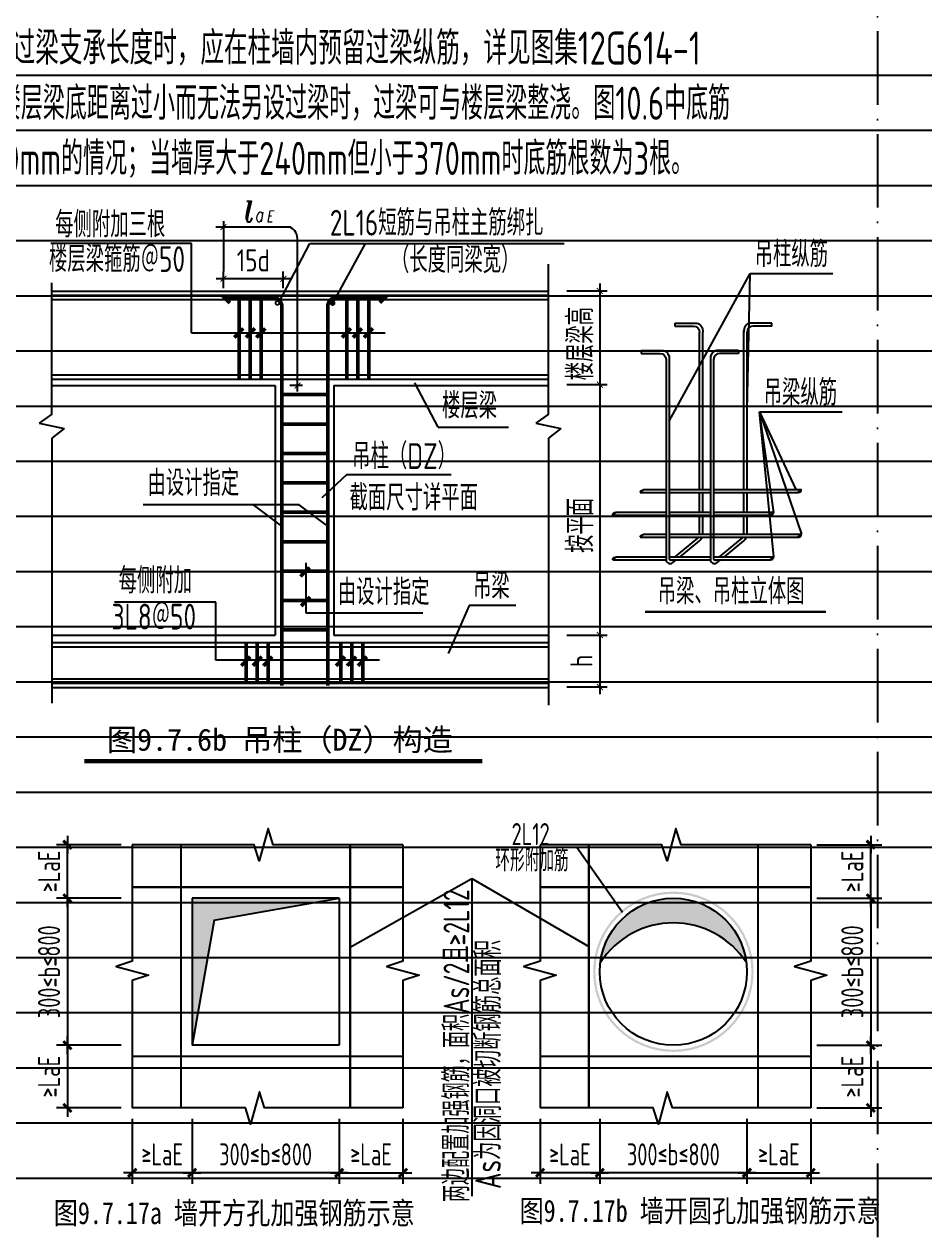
# Model space of a CAD drawing. Extents: x -668857 to 143095, y -247466 to 228182.
# Drawn here: x -525200 to -512972, y 176078 to 192476 of the extents above; entities that cross this region are included whole.
import ezdxf
from ezdxf.enums import TextEntityAlignment as Align

# ---------------------------------------------------------------- set-up
doc = ezdxf.new("R2010")
doc.units = 0
doc.header["$LTSCALE"] = 1000
doc.linetypes.add('D1', pattern=[14, 10, -2, 0, -2])
doc.layers.get('0').update_dxf_attribs({"linetype": 'CONTINUOUS'})
doc.layers.get('DEFPOINTS').update_dxf_attribs({"linetype": 'CONTINUOUS'})
doc.layers.add('S-1-TEXT', color=7, linetype='CONTINUOUS', lineweight=18)
for name, color, linetype in [('S-DETL-DIM', 151, 'CONTINUOUS'), ('S-DETL-HATCH', 253, 'CONTINUOUS'), ('S-DETL-LINE1', 2, 'CONTINUOUS'), ('S-DETL-RBAR', 1, 'CONTINUOUS'), ('S-DETL-TEXT', 7, 'CONTINUOUS')]:
    doc.layers.add(name, color=color, linetype=linetype)
doc.styles.add('-仿宋_GB2312', font='tssdeng2.shx', dxfattribs={"width": 0.8, "height": 300, "bigfont": '@extfont2.shx'})
doc.styles.add('TS', font='tssdeng.shx', dxfattribs={"width": 0.7, "bigfont": 'tssdchn.shx'})
doc.styles.add('TSSD_DIMENSION', font='Tssdeng.shx', dxfattribs={"width": 0.7, "bigfont": 'tssdchn.shx'})
doc.styles.add('TSSD_REIN', font='tssdeng.shx', dxfattribs={"width": 0.7, "height": 300, "bigfont": 'tssdchn.shx'})
doc.styles.add('zhh1', font='italict.shx', dxfattribs={"bigfont": 'hztxt.shx'})
doc.styles.add('黑体', font='simhei.ttf')
doc.dimstyles.new('DIM25', dxfattribs={"dimtxt": 300, "dimasz": 0.8, "dimexe": 150, "dimexo": 150, "dimgap": 100, "dimtad": 1, "dimdec": 0, "dimlfac": 0.25, "dimrnd": 1, "dimzin": 0, "dimdsep": 46, "dimtxsty": 'TS', "dimblk": '_DIMX', "dimcen": 0, "dimclrd": 256, "dimclre": 256, "dimclrt": 43, "dimadec": 1, "dimazin": 0, "dimtfac": 1, "dimtdec": 0, "dimtix": 1, "dimtmove": 2, "dimatfit": 3, "dimldrblk": 'ARCHTICK', "dimfxl": 0, "dimtolj": 1, "dimtzin": 1, "dimarcsym": 0})
doc.dimstyles.new('TSSD_100_100$0', dxfattribs={"dimtxt": 300, "dimasz": 80, "dimexe": 100, "dimexo": 250, "dimgap": 100, "dimtad": 1, "dimdec": 0, "dimzin": 0, "dimdsep": 46, "dimtxsty": 'TSSD_DIMENSION', "dimblk": 'ARCHTICK', "dimcen": 0, "dimdle": 100, "dimclrd": 3, "dimclre": 3, "dimclrt": 7, "dimadec": 0, "dimazin": 0, "dimtfac": 1, "dimtdec": 0, "dimtix": 1, "dimtmove": 2, "dimatfit": 3, "dimldrblk": 'ARCHTICK', "dimfxl": 0, "dimtolj": 1, "dimtzin": 0, "dimarcsym": 0})

# ---------------------------------------------------------------- blocks, each defined once
blk = doc.blocks.new('_DIMX')
blk.add_line((-150, 0), (150, 0))
at = {"const_width": 50}
blk.add_lwpolyline([(-70, -70), (70, 70)], dxfattribs=at)
blk = doc.blocks.new('*D1115')
at = {"layer": 'DEFPOINTS', "color": 0}
for p in [(-517376.1854941298, 177736.2096653692), (-515376.1854941298, 177736.2096653697), (-517376.1854941298, 176854.6187868929)]:
    blk.add_point(p, dxfattribs=at)
at = {"layer": 'S-DETL-DIM', "lineweight": -2}
for p, q in [((-517376.1854941298, 177586.2096653692), (-517376.1854941298, 176704.6187868929)), ((-515376.1854941298, 177586.2096653697), (-515376.1854941298, 176704.6187868929)), ((-515376.9854941298, 176854.6187868929), (-517375.3854941298, 176854.6187868929))]:
    blk.add_line(p, q, dxfattribs=at)
at = {"layer": 'S-DETL-DIM', "lineweight": -2, "xscale": 0.8, "yscale": 0.8, "zscale": 0.8, "rotation": 180}
blk.add_blockref('_DIMX', (-517376.1854941298, 176854.6187868929), dxfattribs=at)
at = {"layer": 'S-DETL-DIM', "lineweight": -2, "xscale": 0.8, "yscale": 0.8, "zscale": 0.8}
blk.add_blockref('_DIMX', (-515376.1854941298, 176854.6187868929), dxfattribs=at)
at = {"layer": 'S-DETL-DIM', "color": 43, "insert": (-516376.1854941298, 177104.6187868929), "char_height": 300, "attachment_point": 5, "style": 'TS'}
blk.add_mtext('\\A1;300≤b≤800', dxfattribs=at)
blk = doc.blocks.new('_ArchTick')
at = {"color": 0, "linetype": 'ByBlock', "const_width": 0.15}
blk.add_lwpolyline([(-0.5, -0.5), (0.5, 0.5)], dxfattribs=at)
blk = doc.blocks.new('*D1116')
at = {"layer": 'DEFPOINTS', "color": 0}
for p in [(-518187.9747975839, 177736.2096653683), (-517376.1854941298, 177736.2096653692), (-518187.9747975839, 176854.6187868929)]:
    blk.add_point(p, dxfattribs=at)
at = {"layer": 'S-DETL-DIM', "lineweight": -2}
for p, q in [((-518187.9747975839, 177586.2096653683), (-518187.9747975839, 176704.6187868929)), ((-517376.1854941298, 177586.2096653692), (-517376.1854941298, 176704.6187868929)), ((-517376.9854941298, 176854.6187868929), (-518187.1747975839, 176854.6187868929))]:
    blk.add_line(p, q, dxfattribs=at)
at = {"layer": 'S-DETL-DIM', "lineweight": -2, "xscale": 0.8, "yscale": 0.8, "zscale": 0.8, "rotation": 180}
blk.add_blockref('_DIMX', (-518187.9747975839, 176854.6187868929), dxfattribs=at)
at = {"layer": 'S-DETL-DIM', "lineweight": -2, "xscale": 0.8, "yscale": 0.8, "zscale": 0.8}
blk.add_blockref('_DIMX', (-517376.1854941298, 176854.6187868929), dxfattribs=at)
at = {"layer": 'S-DETL-DIM', "color": 43, "insert": (-517782.0801458568, 177104.6187868929), "char_height": 300, "attachment_point": 5, "style": 'TS'}
blk.add_mtext('\\A1;≥LaE', dxfattribs=at)
blk = doc.blocks.new('*D1117')
at = {"layer": 'DEFPOINTS', "color": 0}
for p in [(-515376.1854941298, 177736.2096653692), (-514509.1398542502, 177736.2096653674), (-514509.1398542502, 176854.6187868929)]:
    blk.add_point(p, dxfattribs=at)
at = {"layer": 'S-DETL-DIM', "lineweight": -2}
for p, q in [((-515376.1854941298, 177586.2096653692), (-515376.1854941298, 176704.6187868929)), ((-514509.1398542502, 177586.2096653674), (-514509.1398542502, 176704.6187868929)), ((-515375.3854941298, 176854.6187868929), (-514509.9398542502, 176854.6187868929))]:
    blk.add_line(p, q, dxfattribs=at)
at = {"layer": 'S-DETL-DIM', "lineweight": -2, "xscale": 0.8, "yscale": 0.8, "zscale": 0.8, "rotation": 180}
blk.add_blockref('_DIMX', (-515376.1854941298, 176854.6187868929), dxfattribs=at)
at = {"layer": 'S-DETL-DIM', "lineweight": -2, "xscale": 0.8, "yscale": 0.8, "zscale": 0.8}
blk.add_blockref('_DIMX', (-514509.1398542502, 176854.6187868929), dxfattribs=at)
at = {"layer": 'S-DETL-DIM', "color": 43, "insert": (-514942.66267419, 177104.6187868929), "char_height": 300, "attachment_point": 5, "style": 'TS'}
blk.add_mtext('\\A1;≥LaE', dxfattribs=at)
blk = doc.blocks.new('*D1118')
at = {"layer": 'DEFPOINTS', "color": 0}
for p in [(-514575.7870905304, 178588.5091526844), (-514575.7870905318, 177736.2096653683), (-513694.1962120549, 177736.2096653683)]:
    blk.add_point(p, dxfattribs=at)
at = {"layer": 'S-DETL-DIM', "lineweight": -2}
for p, q in [((-514425.7870905304, 178588.5091526844), (-513544.1962120549, 178588.5091526844)), ((-513694.1962120549, 178587.7091526844), (-513694.1962120549, 177737.0096653683)), ((-514425.7870905318, 177736.2096653683), (-513544.1962120549, 177736.2096653683))]:
    blk.add_line(p, q, dxfattribs=at)
at = {"layer": 'S-DETL-DIM', "lineweight": -2, "xscale": 0.8, "yscale": 0.8, "zscale": 0.8}
for p, rotation in [((-513694.1962120549, 178588.5091526844), 90), ((-513694.1962120549, 177736.2096653683), 270)]:
    blk.add_blockref('_DIMX', p, dxfattribs=dict(at, rotation=rotation))
at = {"layer": 'S-DETL-DIM', "color": 43, "insert": (-513944.196212055, 178162.3594090262), "char_height": 300, "attachment_point": 5, "rotation": 90, "style": 'TS'}
blk.add_mtext('\\A1;≥LaE', dxfattribs=at)
blk = doc.blocks.new('*D1119')
at = {"layer": 'DEFPOINTS', "color": 0}
for p in [(-514575.7870905295, 181316.0677555627), (-513694.1962120549, 181316.0677555627), (-514575.7870905304, 180588.5091526844)]:
    blk.add_point(p, dxfattribs=at)
at = {"layer": 'S-DETL-DIM', "lineweight": -2}
for p, q in [((-514425.7870905295, 181316.0677555627), (-513544.1962120549, 181316.0677555627)), ((-513694.1962120549, 181316.8677555627), (-513694.1962120549, 181317.6677555627)), ((-513694.1962120549, 180588.5091526844), (-513694.1962120549, 181316.0677555627)), ((-514425.7870905304, 180588.5091526844), (-513544.1962120549, 180588.5091526844)), ((-513694.1962120549, 180587.7091526844), (-513694.1962120549, 180586.9091526844))]:
    blk.add_line(p, q, dxfattribs=at)
at = {"layer": 'S-DETL-DIM', "lineweight": -2, "xscale": 0.8, "yscale": 0.8, "zscale": 0.8}
for p, rotation in [((-513694.1962120549, 181316.0677555627), 270), ((-513694.1962120549, 180588.5091526844), 90)]:
    blk.add_blockref('_DIMX', p, dxfattribs=dict(at, rotation=rotation))
at = {"layer": 'S-DETL-DIM', "color": 43, "insert": (-513944.196212055, 180952.2884541235), "char_height": 300, "attachment_point": 5, "rotation": 90, "style": 'TS'}
blk.add_mtext('\\A1;≥LaE', dxfattribs=at)
blk = doc.blocks.new('*D1120')
at = {"layer": 'DEFPOINTS', "color": 0}
for p in [(-514575.7870905304, 180588.5091526844), (-514575.7870905304, 178588.5091526844), (-513694.1962120549, 178588.5091526844)]:
    blk.add_point(p, dxfattribs=at)
at = {"layer": 'S-DETL-DIM', "lineweight": -2}
for p, q in [((-514425.7870905304, 180588.5091526844), (-513544.1962120549, 180588.5091526844)), ((-513694.1962120549, 180587.7091526844), (-513694.1962120549, 178589.3091526843)), ((-514425.7870905304, 178588.5091526844), (-513544.1962120549, 178588.5091526844))]:
    blk.add_line(p, q, dxfattribs=at)
at = {"layer": 'S-DETL-DIM', "lineweight": -2, "xscale": 0.8, "yscale": 0.8, "zscale": 0.8}
for p, rotation in [((-513694.1962120549, 180588.5091526844), 90), ((-513694.1962120549, 178588.5091526844), 270)]:
    blk.add_blockref('_DIMX', p, dxfattribs=dict(at, rotation=rotation))
at = {"layer": 'S-DETL-DIM', "color": 43, "insert": (-513944.196212055, 179588.5091526843), "char_height": 300, "attachment_point": 5, "rotation": 90, "style": 'TS'}
blk.add_mtext('\\A1;300≤b≤800', dxfattribs=at)
blk = doc.blocks.new('*D1121')
at = {"layer": 'DEFPOINTS', "color": 0}
for p in [(-522917.8325323418, 177736.2096653683), (-520917.8325323418, 177736.2096653688), (-522917.8325323418, 176854.6187868924)]:
    blk.add_point(p, dxfattribs=at)
at = {"layer": 'S-DETL-DIM', "lineweight": -2}
for p, q in [((-522917.8325323418, 177586.2096653683), (-522917.8325323418, 176704.6187868924)), ((-520917.8325323418, 177586.2096653688), (-520917.8325323418, 176704.6187868924)), ((-520918.6325323418, 176854.6187868924), (-522917.0325323418, 176854.6187868924))]:
    blk.add_line(p, q, dxfattribs=at)
at = {"layer": 'S-DETL-DIM', "lineweight": -2, "xscale": 0.8, "yscale": 0.8, "zscale": 0.8, "rotation": 180}
blk.add_blockref('_DIMX', (-522917.8325323418, 176854.6187868924), dxfattribs=at)
at = {"layer": 'S-DETL-DIM', "lineweight": -2, "xscale": 0.8, "yscale": 0.8, "zscale": 0.8}
blk.add_blockref('_DIMX', (-520917.8325323418, 176854.6187868924), dxfattribs=at)
at = {"layer": 'S-DETL-DIM', "color": 43, "insert": (-521917.8325323418, 177104.6187868924), "char_height": 300, "attachment_point": 5, "style": 'TS'}
blk.add_mtext('\\A1;300≤b≤800', dxfattribs=at)
blk = doc.blocks.new('*D1122')
at = {"layer": 'DEFPOINTS', "color": 0}
for p in [(-523729.6218357955, 177736.2096653674), (-522917.8325323418, 177736.2096653683), (-523729.6218357955, 176854.6187868919)]:
    blk.add_point(p, dxfattribs=at)
at = {"layer": 'S-DETL-DIM', "lineweight": -2}
for p, q in [((-523729.6218357955, 177586.2096653674), (-523729.6218357955, 176704.6187868919)), ((-522917.8325323418, 177586.2096653683), (-522917.8325323418, 176704.6187868919)), ((-522918.6325323418, 176854.6187868919), (-523728.8218357955, 176854.6187868919))]:
    blk.add_line(p, q, dxfattribs=at)
at = {"layer": 'S-DETL-DIM', "lineweight": -2, "xscale": 0.8, "yscale": 0.8, "zscale": 0.8, "rotation": 180}
blk.add_blockref('_DIMX', (-523729.6218357955, 176854.6187868919), dxfattribs=at)
at = {"layer": 'S-DETL-DIM', "lineweight": -2, "xscale": 0.8, "yscale": 0.8, "zscale": 0.8}
blk.add_blockref('_DIMX', (-522917.8325323418, 176854.6187868919), dxfattribs=at)
at = {"layer": 'S-DETL-DIM', "color": 43, "insert": (-523323.7271840686, 177104.6187868919), "char_height": 300, "attachment_point": 5, "style": 'TS'}
blk.add_mtext('\\A1;≥LaE', dxfattribs=at)
blk = doc.blocks.new('*D1123')
at = {"layer": 'DEFPOINTS', "color": 0}
for p in [(-520917.8325323418, 177736.2096653683), (-520050.7868924623, 177736.2096653674), (-520050.7868924623, 176854.6187868919)]:
    blk.add_point(p, dxfattribs=at)
at = {"layer": 'S-DETL-DIM', "lineweight": -2}
for p, q in [((-520917.8325323418, 177586.2096653683), (-520917.8325323418, 176704.6187868919)), ((-520050.7868924623, 177586.2096653674), (-520050.7868924623, 176704.6187868919)), ((-520917.0325323418, 176854.6187868919), (-520051.5868924623, 176854.6187868919))]:
    blk.add_line(p, q, dxfattribs=at)
at = {"layer": 'S-DETL-DIM', "lineweight": -2, "xscale": 0.8, "yscale": 0.8, "zscale": 0.8, "rotation": 180}
blk.add_blockref('_DIMX', (-520917.8325323418, 176854.6187868919), dxfattribs=at)
at = {"layer": 'S-DETL-DIM', "lineweight": -2, "xscale": 0.8, "yscale": 0.8, "zscale": 0.8}
blk.add_blockref('_DIMX', (-520050.7868924623, 176854.6187868919), dxfattribs=at)
at = {"layer": 'S-DETL-DIM', "color": 43, "insert": (-520484.3097124021, 177104.6187868919), "char_height": 300, "attachment_point": 5, "style": 'TS'}
blk.add_mtext('\\A1;≥LaE', dxfattribs=at)
blk = doc.blocks.new('*D1124')
at = {"layer": 'DEFPOINTS', "color": 0}
for p in [(-523729.6218357955, 178588.5091526844), (-524611.2127142709, 177736.2096653697), (-523729.6218357955, 177736.2096653697)]:
    blk.add_point(p, dxfattribs=at)
at = {"layer": 'S-DETL-DIM', "lineweight": -2}
for p, q in [((-523879.6218357955, 178588.5091526844), (-524761.2127142709, 178588.5091526844)), ((-524611.2127142709, 178587.7091526844), (-524611.2127142709, 177737.0096653697)), ((-523879.6218357955, 177736.2096653697), (-524761.2127142709, 177736.2096653697))]:
    blk.add_line(p, q, dxfattribs=at)
at = {"layer": 'S-DETL-DIM', "lineweight": -2, "xscale": 0.8, "yscale": 0.8, "zscale": 0.8}
for p, rotation in [((-524611.2127142709, 178588.5091526844), 90), ((-524611.2127142709, 177736.2096653697), 270)]:
    blk.add_blockref('_DIMX', p, dxfattribs=dict(at, rotation=rotation))
at = {"layer": 'S-DETL-DIM', "color": 43, "insert": (-524861.2127142709, 178162.3594090269), "char_height": 300, "attachment_point": 5, "rotation": 90, "style": 'TS'}
blk.add_mtext('\\A1;≥LaE', dxfattribs=at)
blk = doc.blocks.new('*D1125')
at = {"layer": 'DEFPOINTS', "color": 0}
for p in [(-524611.2127142709, 181316.0677555623), (-523729.6218357955, 181316.0677555623), (-523729.6218357955, 180588.5091526844)]:
    blk.add_point(p, dxfattribs=at)
at = {"layer": 'S-DETL-DIM', "lineweight": -2}
for p, q in [((-523879.6218357955, 181316.0677555623), (-524761.2127142709, 181316.0677555623)), ((-524611.2127142709, 181316.8677555622), (-524611.2127142709, 181317.6677555623)), ((-524611.2127142709, 180588.5091526844), (-524611.2127142709, 181316.0677555623)), ((-523879.6218357955, 180588.5091526844), (-524761.2127142709, 180588.5091526844)), ((-524611.2127142709, 180587.7091526844), (-524611.2127142709, 180586.9091526844))]:
    blk.add_line(p, q, dxfattribs=at)
at = {"layer": 'S-DETL-DIM', "lineweight": -2, "xscale": 0.8, "yscale": 0.8, "zscale": 0.8}
for p, rotation in [((-524611.2127142709, 181316.0677555623), 270), ((-524611.2127142709, 180588.5091526844), 90)]:
    blk.add_blockref('_DIMX', p, dxfattribs=dict(at, rotation=rotation))
at = {"layer": 'S-DETL-DIM', "color": 43, "insert": (-524861.2127142709, 180952.2884541232), "char_height": 300, "attachment_point": 5, "rotation": 90, "style": 'TS'}
blk.add_mtext('\\A1;≥LaE', dxfattribs=at)
blk = doc.blocks.new('*D1126')
at = {"layer": 'DEFPOINTS', "color": 0}
for p in [(-523729.6218357955, 180588.5091526844), (-524611.2127142709, 178588.5091526844), (-523729.6218357955, 178588.5091526844)]:
    blk.add_point(p, dxfattribs=at)
at = {"layer": 'S-DETL-DIM', "lineweight": -2}
for p, q in [((-523879.6218357955, 180588.5091526844), (-524761.2127142709, 180588.5091526844)), ((-524611.2127142709, 180587.7091526844), (-524611.2127142709, 178589.3091526843)), ((-523879.6218357955, 178588.5091526844), (-524761.2127142709, 178588.5091526844))]:
    blk.add_line(p, q, dxfattribs=at)
at = {"layer": 'S-DETL-DIM', "lineweight": -2, "xscale": 0.8, "yscale": 0.8, "zscale": 0.8}
for p, rotation in [((-524611.2127142709, 180588.5091526844), 90), ((-524611.2127142709, 178588.5091526844), 270)]:
    blk.add_blockref('_DIMX', p, dxfattribs=dict(at, rotation=rotation))
at = {"layer": 'S-DETL-DIM', "color": 43, "insert": (-524861.2127142709, 179588.5091526843), "char_height": 300, "attachment_point": 5, "rotation": 90, "style": 'TS'}
blk.add_mtext('\\A1;300≤b≤800', dxfattribs=at)
blk = doc.blocks.new('*D1105')
at = {"layer": 'DEFPOINTS', "color": 0}
for p in [(-518075.4342776013, 184167.6203685077), (-518075.4342776013, 183461.5013590832), (-517375.370968132, 183461.5013590832)]:
    blk.add_point(p, dxfattribs=at)
at = {"layer": 'S-DETL-DIM', "color": 3, "lineweight": -2}
for p, q in [((-517825.4342776013, 184167.6203685077), (-517275.370968132, 184167.6203685077)), ((-517375.370968132, 184267.6203685077), (-517375.370968132, 183361.5013590832)), ((-517825.4342776013, 183461.5013590832), (-517275.370968132, 183461.5013590832))]:
    blk.add_line(p, q, dxfattribs=at)
at = {"layer": 'S-DETL-DIM', "color": 3, "lineweight": -2, "xscale": 80, "yscale": 80, "zscale": 80}
for p, rotation in [((-517375.370968132, 184167.6203685077), 90), ((-517375.370968132, 183461.5013590832), 270)]:
    blk.add_blockref('_ArchTick', p, dxfattribs=dict(at, rotation=rotation))
at = {"layer": 'S-DETL-DIM', "color": 7, "insert": (-517625.3709681321, 183814.5608637954), "char_height": 300, "attachment_point": 5, "rotation": 90, "style": '-仿宋_GB2312'}
blk.add_mtext('\\A1;h', dxfattribs=at)
blk = doc.blocks.new('*D1100')
at = {"layer": 'DEFPOINTS', "color": 0}
for p in [(-522491.8807572273, 189012.2518813917), (-522491.8807572273, 188632.5955601535), (-521677.1346540989, 188632.5955601535)]:
    blk.add_point(p, dxfattribs=at)
at = {"layer": 'S-DETL-DIM', "color": 3, "lineweight": -2}
for p, q in [((-522491.8807572273, 188882.5955601535), (-522491.8807572273, 189112.2518813917)), ((-521677.1346540989, 188882.5955601535), (-521677.1346540989, 189112.2518813917)), ((-521577.1346540989, 189012.2518813917), (-522591.8807572273, 189012.2518813917))]:
    blk.add_line(p, q, dxfattribs=at)
at = {"layer": 'S-DETL-DIM', "color": 3, "lineweight": -2, "xscale": 80, "yscale": 80, "zscale": 80, "rotation": 180}
blk.add_blockref('_ArchTick', (-522491.8807572273, 189012.2518813917), dxfattribs=at)
at = {"layer": 'S-DETL-DIM', "color": 3, "lineweight": -2, "xscale": 80, "yscale": 80, "zscale": 80}
blk.add_blockref('_ArchTick', (-521677.1346540989, 189012.2518813917), dxfattribs=at)
at = {"layer": 'S-DETL-DIM', "color": 7, "insert": (-522084.5077056631, 189262.2518813917), "char_height": 300, "attachment_point": 5, "style": '-仿宋_GB2312'}
blk.add_mtext('\\A1;15d', dxfattribs=at)

msp = doc.modelspace()

# ---------------------------------------------------------------- hatches: boundary and pattern name
at = {"layer": 'S-DETL-HATCH'}
msp.add_hatch(color=256, dxfattribs=at).paths.add_polyline_path([(-522917.8325323418, 180588.5091526844), (-522917.8325323418, 178588.5091526862), (-522617.8325323456, 180288.5091526844), (-520917.8325323418, 180588.5091526844)])
at = {"layer": 'S-DETL-HATCH', "linetype": 'ByBlock'}
msp.add_hatch(color=256, dxfattribs=at).paths.add_polyline_path([(-517368.5054565009, 179712.2067366634, -0.5455023940462849), (-515383.8655317624, 179712.2067366671, 0.8830845385063405)])
at = {"layer": 'S-DETL-RBAR'}
h = msp.add_hatch(color=256, dxfattribs=at)
h.paths.add_polyline_path([(-517466.1854941298, 179588.5091526844, 1), (-515286.1854941298, 179588.5091526844, 1)])
h.paths.add_polyline_path([(-515316.1854941298, 179588.5091526844, -1), (-517436.1854941298, 179588.5091526844, -1)], flags=16)

# ---------------------------------------------------------------- linework, layer by layer
at = {"layer": 'DEFPOINTS', "color": 252, "linetype": 'D1', "ltscale": 0.1}
msp.add_line((-513600.7140519198, 221782.2848685551), (-513600.7140519193, 167782.2848685551), dxfattribs=at)
at = {"layer": 'DEFPOINTS', "color": 252}
for p, q in [((-549944.7140519193, 191782.2848685551), (-476384.7140519195, 191782.2848685551)), ((-549944.7140519193, 191032.2848685551), (-476384.7140519195, 191032.2848685551)), ((-549944.7140519193, 190282.2848685551), (-476384.7140519195, 190282.2848685551)), ((-549944.7140519193, 189532.2848685551), (-476384.7140519196, 189532.2848685551)), ((-549944.7140519193, 188782.2848685551), (-476384.7140519196, 188782.2848685551)), ((-549944.7140519193, 188032.2848685551), (-476384.7140519196, 188032.2848685551)), ((-549944.7140519193, 187282.2848685551), (-476384.7140519196, 187282.2848685551)), ((-549944.7140519193, 186532.2848685551), (-476384.7140519196, 186532.2848685551)), ((-549944.7140519193, 185782.2848685551), (-476384.7140519196, 185782.2848685551)), ((-549944.7140519193, 185032.2848685551), (-476384.7140519196, 185032.2848685551)), ((-549944.7140519193, 184282.2848685551), (-476384.7140519196, 184282.2848685551)), ((-549944.7140519193, 183532.2848685551), (-476384.7140519196, 183532.2848685551)), ((-549944.7140519193, 182782.2848685551), (-476384.7140519196, 182782.2848685551)), ((-549944.7140519193, 182032.2848685551), (-476384.7140519196, 182032.2848685551)), ((-549944.7140519193, 181282.2848685551), (-476384.7140519196, 181282.2848685551)), ((-549944.7140519193, 180532.2848685551), (-476384.7140519196, 180532.2848685551)), ((-549944.7140519193, 179782.2848685551), (-476384.7140519196, 179782.2848685551)), ((-549944.7140519193, 179032.2848685551), (-476384.7140519196, 179032.2848685551)), ((-549944.7140519193, 178282.2848685551), (-476384.7140519197, 178282.2848685551)), ((-549944.7140519193, 177532.2848685551), (-476384.7140519197, 177532.2848685551)), ((-549944.7140519193, 176782.2848685551), (-476384.7140519197, 176782.2848685551))]:
    msp.add_line(p, q, dxfattribs=at)
at = {"layer": 'S-DETL-DIM'}
for p, q in [((-522491.8807572273, 189797.9936698624), (-522491.8807572273, 189112.2518813917)), ((-521584.3747266859, 189715.1779289567), (-522594.5912310698, 189715.1779289567)), ((-521484.3747266859, 187478.4254825776), (-521484.3747266859, 189533.2950516255)), ((-521414.6717175681, 187560.0608636388), (-521589.3306390836, 187560.0608636388))]:
    msp.add_line(p, q, dxfattribs=at)
at = {"layer": 'S-DETL-DIM', "linetype": 'ByBlock'}
for p, q in [((-518075.4342776013, 187169.152405397), (-518075.4342776013, 189209.3561014873)), ((-524823.7820001699, 187169.152405397), (-524823.7820001699, 188958.1957304594)), ((-524823.7820001699, 187169.152405397), (-524993.4647153427, 187047.7912816769)), ((-518075.4342776013, 187169.152405397), (-518245.1169927742, 187047.7912816769)), ((-524993.4647153427, 187047.7912816769), (-524654.7049337795, 186977.529479316)), ((-524654.7049337795, 186977.529479316), (-524823.7820001699, 186843.3936822503)), ((-518245.1169927742, 187047.7912816769), (-517906.3572112115, 186977.529479316)), ((-517906.3572112115, 186977.529479316), (-518075.4342776013, 186843.3936822503)), ((-524823.7820001699, 186843.3936822503), (-524823.7820001699, 183241.8794212677)), ((-518075.4342776013, 186843.3936822503), (-518075.4342776013, 183212.7411186709))]:
    msp.add_line(p, q, dxfattribs=at)
at = {"layer": 'S-DETL-DIM', "color": 3}
for p, q in [((-517375.370968132, 188947.7287834301), (-517375.370968132, 187472.7796468064)), ((-517825.4342776013, 188847.7287834301), (-517275.370968132, 188847.7287834301)), ((-517375.370968132, 187672.7796468064), (-517375.370968132, 184067.6203685077)), ((-517825.4342776013, 187572.7796468064), (-517275.370968132, 187572.7796468064)), ((-517825.4342776013, 187572.7796468064), (-517275.370968132, 187572.7796468064)), ((-517825.4342776013, 184167.6203685077), (-517275.370968132, 184167.6203685077))]:
    msp.add_line(p, q, dxfattribs=at)
at = {"layer": 'S-DETL-DIM'}
for points in [[(-520050.7868924623, 181316.0677555627), (-521813.3023560436, 181316.0677555627), (-521883.3023560436, 181536.0677555627), (-522003.3023560436, 181096.0677555627), (-522073.3023560436, 181316.0677555627), (-523729.6218357955, 181316.0677555627)], [(-514509.1398542502, 181316.0677555627), (-516271.6553178316, 181316.0677555627), (-516341.6553178316, 181536.0677555627), (-516461.6553178316, 181096.0677555627), (-516531.6553178316, 181316.0677555627), (-518187.9747975834, 181316.0677555627)], [(-523729.6218357955, 181316.0677555627), (-523729.6218357955, 179731.5280999611), (-523949.6218357955, 179661.5280999611), (-523509.6218357955, 179541.5280999611), (-523729.6218357955, 179471.5280999611), (-523729.6218357955, 177736.2096653683)], [(-520050.7868924623, 181316.0677555618), (-520050.7868924623, 179731.5280999606), (-520270.7868924623, 179661.5280999606), (-519830.7868924623, 179541.5280999606), (-520050.7868924623, 179471.5280999606), (-520050.7868924623, 177736.2096653683)], [(-518187.9747975834, 181316.0677555627), (-518187.9747975834, 179731.5280999611), (-518407.9747975834, 179661.5280999611), (-517967.9747975834, 179541.5280999611), (-518187.9747975834, 179471.5280999611), (-518187.9747975834, 177736.2096653683)], [(-514509.1398542502, 181316.0677555618), (-514509.1398542502, 179731.5280999606), (-514729.1398542502, 179661.5280999606), (-514289.1398542502, 179541.5280999606), (-514509.1398542502, 179471.5280999606), (-514509.1398542502, 177736.2096653683)], [(-520050.7868924623, 177736.2096653683), (-521931.1916261015, 177736.2096653683), (-522001.1916261015, 177956.2096653683), (-522121.1916261015, 177516.2096653683), (-522191.1916261015, 177736.2096653683), (-523729.6218357955, 177736.2096653683)], [(-514509.1398542502, 177736.2096653683), (-516389.5445878895, 177736.2096653683), (-516459.5445878895, 177956.2096653683), (-516579.5445878895, 177516.2096653683), (-516649.5445878895, 177736.2096653683), (-518187.9747975834, 177736.2096653683)]]:
    msp.add_lwpolyline(points, dxfattribs=at)
msp.add_arc((-521669.3273130145, 189550.060414542), 185.6898906523232, 354.9115697747851, 62.77428252467977, dxfattribs=at)
at = {"layer": 'S-DETL-HATCH', "linetype": 'ByBlock'}
for q in [(-520917.8325323418, 180588.5091526844), (-522917.8325323418, 178588.5091526844)]:
    msp.add_line((-522617.8325323418, 180288.5091526844), q, dxfattribs=at)
msp.add_arc((-516376.1854941298, 179073.3163497075), 1180.203302089986, 32.77485498044798, 147.225145019552, dxfattribs=at)
at = {"layer": 'S-DETL-LINE1', "linetype": 'ByBlock'}
for p, q in [((-524823.7820001699, 188845.9054448996), (-518075.4342776013, 188845.9054448996)), ((-524823.7820001699, 187560.0608636388), (-521789.7675809723, 187560.0608636388)), ((-520989.7675809723, 187560.0608636388), (-518075.4342776013, 187560.0608636388)), ((-524823.7820001699, 184167.6203685077), (-521789.7675809723, 184167.6203685077)), ((-520989.7675809723, 184167.6203685077), (-518075.4342776013, 184167.6203685077)), ((-524823.7820001699, 183456.302316654), (-518075.4342776013, 183456.302316654))]:
    msp.add_line(p, q, dxfattribs=at)
at = {"layer": 'S-DETL-LINE1'}
for p, q in [((-521789.7675809723, 187560.0608636388), (-521789.7675809723, 184167.6203685077)), ((-520989.7675809723, 187560.0608636388), (-520989.7675809723, 184167.6203685077)), ((-520917.8325323418, 180588.5091526844), (-522917.8325323418, 180588.5091526844)), ((-522917.8325323418, 180588.5091526844), (-522917.8325323418, 178588.5091526844)), ((-520917.8325323418, 180588.5091526844), (-520917.8325323418, 178588.5091526844)), ((-520917.8325323418, 178588.5091526844), (-522917.8325323418, 178588.5091526844))]:
    msp.add_line(p, q, dxfattribs=at)
msp.add_circle((-516376.1854941298, 179588.5091526844), 1000, dxfattribs=at)
at = {"layer": 'S-DETL-RBAR', "linetype": 'Continuous'}
for p, q in [((-524823.5018871303, 188789.5131929298), (-518075.4342776013, 188789.5131929298)), ((-524823.5018871303, 188731.3012642036), (-518075.4342776013, 188731.3012642036)), ((-524823.5018871303, 187706.1011151401), (-518075.4342776013, 187706.1011151401)), ((-524823.5018871303, 187647.8891864135), (-518075.4342776013, 187647.8891864135)), ((-524823.5018871303, 184065.2975127012), (-518075.4342776013, 184065.2975127012)), ((-524823.5018871303, 184007.0855839751), (-518075.4342776013, 184007.0855839751)), ((-524823.5018871303, 183572.3779995521), (-518075.4342776013, 183572.3779995521)), ((-524823.5018871303, 183514.1660708254), (-518075.4342776013, 183514.1660708254))]:
    msp.add_line(p, q, dxfattribs=at)
at = {"layer": 'S-DETL-RBAR'}
for p, q in [((-516358.009729597, 188410.6302761044), (-516358.009729597, 188368.6302761044)), ((-515035.6567941213, 188368.6302761044), (-515035.6567941213, 188410.6302761044)), ((-516813.4918512322, 188038.7458938458), (-516813.4918512322, 187996.7458938458)), ((-515491.138915757, 188038.7458938458), (-515491.138915757, 187996.7458938458)), ((-516773.6862843416, 186147.7230155705), (-516474.4918512322, 186147.7230155705)), ((-516432.4918512322, 186147.7230155705), (-515872.138915757, 186147.7230155705)), ((-515830.138915757, 186147.7230155705), (-514635.3134934765, 186147.7230155705)), ((-516825.1276731745, 186105.7230155705), (-516474.4918512322, 186105.7230155705)), ((-516432.4918512322, 186105.7230155705), (-515872.138915757, 186105.7230155705)), ((-515830.138915757, 186105.7230155705), (-514686.7548823094, 186105.7230155705)), ((-517201.1191763787, 185798.7397965551), (-516474.4918512322, 185798.7397965551)), ((-517149.6777875458, 185840.7397965551), (-516474.4918512322, 185840.7397965551)), ((-516432.4918512322, 185840.7397965551), (-515872.138915757, 185840.7397965551)), ((-516432.4918512322, 185798.7397965551), (-515872.138915757, 185798.7397965551)), ((-515830.138915757, 185840.7397965551), (-515011.3049966807, 185840.7397965551)), ((-515830.138915757, 185798.7397965551), (-515062.7463855136, 185798.7397965551)), ((-516825.1276731745, 185497.5338356406), (-516474.4700993977, 185497.5338356406)), ((-516773.6862843416, 185539.5338356406), (-516474.4918512322, 185539.5338356406)), ((-516432.4918512322, 185539.5338356406), (-514635.3134934765, 185539.5338356406)), ((-516425.5827364197, 185497.5338356406), (-514686.7548823094, 185497.5338356406)), ((-517201.1191763787, 185190.5506166252), (-516474.4700993977, 185190.5506166252)), ((-517149.6777875458, 185232.5506166252), (-516474.4918512322, 185232.5506166252)), ((-516432.4918512322, 185232.5506166252), (-515872.138915757, 185232.5506166252)), ((-516425.5827364197, 185190.5506166252), (-515872.1171639219, 185190.5506166252)), ((-515830.138915757, 185232.5506166252), (-515011.3049966807, 185232.5506166252)), ((-515823.229800944, 185190.5506166252), (-515062.7463855136, 185190.5506166252))]:
    msp.add_line(p, q, dxfattribs=at)
for points, const_width in [([(-521820.7477879969, 188759.8000582731), (-522480.7592203671, 188759.8000582731), (-522404.2178634356, 188684.3530290318)], 50), ([(-522276.145488234, 188730.437594966), (-522276.145488234, 187647.8891864135)], 50), ([(-522126.145488234, 188730.437594966), (-522126.145488234, 187647.8891864135)], 50), ([(-521976.145488234, 188730.437594966), (-521976.145488234, 187647.8891864135)], 50), ([(-520949.2604371731, 188762.3374095154), (-520289.2490048029, 188762.3374095154), (-520365.7903617343, 188686.8903802745)], 50), ([(-520814.4994801886, 188730.437594966), (-520814.4994801886, 187647.8891864135)], 50), ([(-520664.4994801886, 188730.437594966), (-520664.4994801886, 187647.8891864135)], 50), ([(-520514.4994801886, 188730.437594966), (-520514.4994801886, 187647.8891864135)], 50), ([(-521697.0930053911, 183479.0187068451), (-521697.0930053911, 188639.282844956)], 50), ([(-521072.5873032419, 183479.0187068451), (-521072.5873032419, 188639.282844956)], 50), ([(-521697.0930053911, 187436.8151733847), (-521072.5873032419, 187436.8151733847)], 50), ([(-521697.0930053911, 187036.8151733847), (-521072.5873032419, 187036.8151733847)], 50), ([(-521697.0930053911, 186636.8151733847), (-521072.5873032419, 186636.8151733847)], 50), ([(-521697.0930053911, 186236.8151733847), (-521072.5873032419, 186236.8151733847)], 50), ([(-521697.0930053911, 185836.8151733847), (-521072.5873032419, 185836.8151733847)], 50), ([(-521697.0930053911, 185436.8151733847), (-521072.5873032419, 185436.8151733847)], 50), ([(-521697.0930053911, 185036.8151733847), (-521072.5873032419, 185036.8151733847)], 50), ([(-521697.0930053911, 184636.8151733847), (-521072.5873032419, 184636.8151733847)], 50), ([(-521697.0930053911, 184236.8151733847), (-521072.5873032419, 184236.8151733847)], 50), ([(-522183.8175880152, 184076.0775590651), (-522183.8175880152, 183503.4405867602)], 50), ([(-522033.8175880152, 184076.0775590651), (-522033.8175880152, 183503.4405867602)], 50), ([(-521883.8175880152, 184076.0775590651), (-521883.8175880152, 183503.4405867602)], 50), ([(-520897.2762902409, 184076.0775590651), (-520897.2762902409, 183503.4405867602)], 50), ([(-520747.2762902409, 184076.0775590651), (-520747.2762902409, 183503.4405867602)], 50), ([(-520597.2762902409, 184076.0775590651), (-520597.2762902409, 183503.4405867602)], 50), ([(-523067.8325323418, 177736.2096653683), (-523067.8325323418, 181316.0677555627), (-523067.8325323418, 181316.0677555627)], 30), ([(-520767.8325323456, 177736.2096653683), (-520767.8325323456, 181316.0677555627), (-520767.8325323456, 181316.0677555627)], 30), ([(-517526.1854941298, 177736.2096653683), (-517526.1854941298, 181316.0677555627)], 30), ([(-515226.1854941298, 177736.2096653683), (-515226.1854941298, 181316.0677555627)], 30), ([(-520050.7868924586, 180738.5091526844), (-523729.6218357955, 180738.5091526839), (-523729.6218357955, 180738.5091526839)], 30), ([(-514509.1398542502, 180738.5091526844), (-518187.9747975834, 180738.5091526839)], 30), ([(-520050.7868924586, 178438.5091526848), (-523729.6218357955, 178438.5091526848), (-523729.6218357955, 178438.5091526848)], 30), ([(-514509.1398542502, 178438.5091526848), (-518187.9747975834, 178438.5091526848)], 30)]:
    msp.add_lwpolyline(points, dxfattribs=dict(at, const_width=const_width))
at = {"layer": 'S-DETL-RBAR', "const_width": 50}
for points in [[(-521697.2260301837, 188635.3879257375, 0.4157788823928791), (-521820.7477879969, 188759.8000582731, 0.1284142469029503)], [(-521072.7821949862, 188637.9252769798, -0.4157788823928791), (-520949.2604371731, 188762.3374095154, -0.1284142469029503)]]:
    msp.add_lwpolyline(points, format="xyb", dxfattribs=at)
for points in [[(-521745.7532205947, 188683.9229307561, 1), (-521770.7532205947, 188683.9229307561, 1)], [(-520994.4276881719, 188681.2923245556, 1), (-521019.4276881719, 188681.2923245556, 1)]]:
    msp.add_lwpolyline(points, format="xyb", close=True, dxfattribs=at)
at = {"layer": 'S-DETL-RBAR'}
for points in [[(-516358.009729597, 188410.6302761044), (-516079.009729597, 188410.6302761044, -0.414213562373095), (-515977.009729597, 188308.6302761044), (-515977.009729597, 188284.6302761044)], [(-515035.6567941213, 188410.6302761044), (-515314.6567941213, 188410.6302761044, 0.414213562373095), (-515416.6567941213, 188308.6302761044), (-515416.6567941213, 188284.6302761044)], [(-516358.009729597, 188368.6302761044), (-516103.009729597, 188368.6302761044, -0.414213562373095), (-516019.009729597, 188284.6302761044)], [(-515035.6567941213, 188368.6302761044), (-515290.6567941213, 188368.6302761044, 0.414213562373095), (-515374.6567941213, 188284.6302761044)], [(-516813.4918512322, 188038.7458938458), (-516534.4918512322, 188038.7458938458, -0.414213562373095), (-516432.4918512322, 187936.7458938458), (-516432.4918512322, 185204.7277907361, 0.6323592598018913), (-516403.1079310684, 185190.7848225548)], [(-516813.4918512322, 187996.7458938458), (-516558.4918512322, 187996.7458938458, -0.414213562373095), (-516474.4918512322, 187912.7458938458), (-516474.4918512322, 185192.0831716927, 0.6323592598018842), (-516386.3400907402, 185150.2542671496), (-516336.9853245032, 185190.5506166252)], [(-515491.138915757, 188038.7458938458), (-515770.138915757, 188038.7458938458, 0.414213562373095), (-515872.138915757, 187936.7458938458), (-515872.138915757, 187912.7458938458)], [(-515872.138915757, 187936.7458938458), (-515872.138915757, 185192.0831716927, 0.6323592598018842), (-515783.9871552645, 185150.2542671496), (-515734.6323890279, 185190.5506166252)], [(-515491.138915757, 187996.7458938458), (-515746.138915757, 187996.7458938458, 0.414213562373095), (-515830.138915757, 187912.7458938458)], [(-515830.138915757, 187912.7458938458), (-515830.138915757, 185204.7277907361, 0.6323592598018913), (-515800.7549955926, 185190.7848225548)], [(-515977.0242202447, 185539.5338356406, 0.003885213025544883), (-515977.009729597, 185541.3986534439), (-515977.009729597, 185798.7397965551)], [(-515374.671284769, 185539.5338356406, 0.003885213025544883), (-515374.6567941213, 185541.3986534439), (-515374.6567941213, 185798.7397965551)], [(-516351.9533964803, 185232.5506166252), (-516045.4740489407, 185482.779719857, 0.07010633034156921), (-516031.8358872712, 185497.5338356406, 0.07010633034156921)], [(-516285.5439356703, 185232.5506166252), (-516021.1169285032, 185448.4455322367, 0.1286742123687597), (-515985.3142607582, 185497.5338356406, 0.1286742123687597)], [(-515749.6004610045, 185232.5506166252), (-515443.1211134649, 185482.779719857, 0.07010633034156921), (-515429.4829517954, 185497.5338356406, 0.07010633034156921)], [(-515683.1910001945, 185232.5506166252), (-515418.7639930274, 185448.4455322367, 0.1286742123687597), (-515382.9613252825, 185497.5338356406, 0.1286742123687597)]]:
    msp.add_lwpolyline(points, format="xyb", dxfattribs=at)
for points in [[(-516019.009729597, 186147.7230155705), (-516019.009729597, 188284.6302761044)], [(-515977.009729597, 186147.7230155705), (-515977.009729597, 188284.6302761044)], [(-515416.6567941213, 186147.7230155705), (-515416.6567941213, 188308.6302761044)], [(-515416.6567941213, 188038.7458938458), (-515416.6567941213, 188308.6302761044)], [(-515374.6567941213, 186147.7230155705), (-515374.6567941213, 188284.6302761044)], [(-515374.6567941213, 188038.7458938458), (-515374.6567941213, 188284.6302761044)], [(-516825.1276731745, 186105.7230155705), (-516773.6862843416, 186147.7230155705)], [(-516825.1276731745, 186105.7230155705), (-516822.4968941954, 186114.7803938133), (-516819.986231446, 186121.7655747011), (-516816.9928561503, 186127.1707457337), (-516812.9139395331, 186131.4880944113), (-516807.1466528189, 186135.2098082337), (-516799.0881672327, 186138.8280747011), (-516788.1356539985, 186142.8350813133), (-516773.6862843416, 186147.7230155705)], [(-514686.7548823094, 186105.7230155705), (-514635.3134934765, 186147.7230155705)], [(-514686.7548823094, 186105.7230155705), (-514672.5563867863, 186108.3484988995), (-514661.7830693622, 186110.7394691347), (-514653.8321012619, 186113.3881137753), (-514648.1006537096, 186116.7866203221), (-514643.9858979306, 186121.4271762753), (-514640.8850051488, 186127.8019691347), (-514638.1951465893, 186136.4031863995), (-514635.313493476, 186147.7230155705)], [(-516019.009729597, 185840.7397965551), (-516019.009729597, 186105.7230155705)], [(-515977.009729597, 185840.7397965551), (-515977.009729597, 186105.7230155705)], [(-515416.6567941213, 185840.7397965551), (-515416.6567941213, 186105.7230155705)], [(-515374.6567941213, 185840.7397965551), (-515374.6567941213, 186105.7230155705)], [(-517201.1191763787, 185798.7397965551), (-517149.6777875458, 185840.7397965551)], [(-517201.1191763787, 185798.7397965551), (-517198.4883973997, 185807.7971747979), (-517195.9777346503, 185814.7823556857), (-517192.9843593545, 185820.1875267182), (-517188.9054427373, 185824.5048753959), (-517183.1381560231, 185828.2265892182), (-517175.0796704369, 185831.8448556857), (-517164.1271572027, 185835.8518622979), (-517149.6777875458, 185840.7397965551)], [(-516019.009729597, 185539.5338356406), (-516019.009729597, 185798.7397965551)], [(-515416.6567941213, 185539.5338356406), (-515416.6567941213, 185798.7397965551)], [(-515062.7463855136, 185798.7397965551), (-515011.3049966807, 185840.7397965551)], [(-515062.7463855136, 185798.7397965551), (-515048.54788999, 185801.3652798845), (-515037.7745725664, 185803.7562501193), (-515029.8236044657, 185806.4048947603), (-515024.0921569138, 185809.8034013072), (-515019.9774011343, 185814.4439572603), (-515016.8765083526, 185820.8187501193), (-515014.1866497931, 185829.4199673841), (-515011.3049966802, 185840.7397965551)], [(-516825.1276731745, 185497.5338356406), (-516773.6862843416, 185539.5338356406)], [(-516825.1276731745, 185497.5338356411), (-516822.4968941954, 185506.5912138838), (-516819.986231446, 185513.5763947717), (-516816.9928561503, 185518.9815658042), (-516812.9139395331, 185523.2989144814), (-516807.1466528189, 185527.0206283042), (-516799.0881672327, 185530.6388947717), (-516788.1356539985, 185534.6459013838), (-516773.6862843416, 185539.5338356411)], [(-514686.7548823094, 185497.5338356411), (-514635.3134934765, 185539.5338356411)], [(-514686.7548823094, 185497.5338356411), (-514672.5563867863, 185500.1593189701), (-514661.7830693622, 185502.5502892048), (-514653.8321012619, 185505.1989338459), (-514648.1006537096, 185508.5974403927), (-514643.9858979306, 185513.2379963459), (-514640.8850051488, 185519.6127892048), (-514638.1951465893, 185528.2140064701), (-514635.313493476, 185539.5338356411)], [(-517201.1191763787, 185190.5506166252), (-517149.6777875458, 185232.5506166252)], [(-517201.1191763787, 185190.5506166257), (-517198.4883973997, 185199.6079948684), (-517195.9777346503, 185206.5931757563), (-517192.9843593545, 185211.9983467888), (-517188.9054427373, 185216.315695466), (-517183.1381560231, 185220.0374092888), (-517175.0796704369, 185223.6556757563), (-517164.1271572027, 185227.6626823684), (-517149.6777875458, 185232.5506166257)], [(-515062.7463855136, 185190.5506166257), (-515011.3049966807, 185232.5506166257)], [(-515062.7463855136, 185190.5506166257), (-515048.54788999, 185193.1760999546), (-515037.7745725664, 185195.5670701894), (-515029.8236044657, 185198.2157148304), (-515024.0921569138, 185201.6142213773), (-515019.9774011343, 185206.2547773304), (-515016.8765083526, 185212.6295701894), (-515014.1866497931, 185221.2307874546), (-515011.3049966802, 185232.5506166257)]]:
    msp.add_lwpolyline(points, dxfattribs=at)
at = {"layer": 'S-DETL-TEXT'}
for p, q in [((-522924.7938410908, 189493.7831219067), (-524836.213323774, 189493.7831219067)), ((-522924.7938410908, 188276.9773528953), (-522924.7938410908, 189493.7831219067)), ((-521733.1229403794, 188693.9103979054), (-521317.2543596372, 189492.0860387147)), ((-521317.2543596372, 189492.0860387147), (-517859.5078409121, 189492.0860387147)), ((-521015.6731798763, 188651.7334095379), (-520561.9958911354, 189492.0860387147)), ((-516432.4918512322, 187076.3993168422), (-515331.6589513214, 189086.3892880511)), ((-515374.6567941213, 187228.1766458377), (-515331.6589513214, 189086.3892880511)), ((-515331.6589513214, 189086.3892880511), (-514206.7802606386, 189086.3892880511)), ((-522924.7938410908, 188276.9773528953), (-520292.4006087088, 188276.9773528953)), ((-519571.2260584135, 186993.5387007347), (-519888.6108771174, 187598.7405758807)), ((-515012.7458232369, 185835.0798819698), (-515207.6972606552, 187203.6998461052)), ((-515207.6972606552, 187203.6998461052), (-514713.543892388, 186147.7230155705)), ((-515011.3049966807, 185232.5506166257), (-515207.6972606552, 187203.6998461052)), ((-515207.6972606552, 187203.6998461052), (-514635.3134934765, 185539.5338356406)), ((-515207.6972606552, 187203.6998461052), (-514082.8185699724, 187203.6998461052)), ((-519571.2260584135, 186993.5387007347), (-518615.4442212929, 186993.5387007347)), ((-520818.3482111676, 186344.3059588387), (-521153.2448895874, 186035.2509838077)), ((-519394.0318916377, 186344.3059588387), (-520818.3482111676, 186344.3059588387)), ((-521459.9089803824, 185938.206620411), (-523583.3550621115, 185938.206620411)), ((-521697.0930053911, 185649.5423334027), (-522084.414682532, 185938.206620411)), ((-521072.5873032419, 185649.5423334027), (-521459.9089803824, 185938.206620411)), ((-521371.727617563, 185147.2156663076), (-521371.727617563, 184469.3824243229)), ((-522592.9575478516, 184612.3062964422), (-523972.7182105777, 184612.3062964422)), ((-522592.9575478516, 183824.0053617563), (-522592.9575478516, 184612.3062964422)), ((-519149.2392573419, 184570.3699074914), (-519438.2321299899, 183914.6172586228)), ((-518515.3683413838, 184570.3699074914), (-519149.2392573419, 184570.3699074914)), ((-521371.727617563, 184469.3824243229), (-519779.7086057661, 184469.3824243229)), ((-520371.8998004759, 183824.0053617563), (-522592.9575478516, 183824.0053617563)), ((-520767.8325323456, 179921.5326164579), (-519115.2168634103, 180856.8179625259)), ((-519115.2168634103, 180856.8179625259), (-519115.2168634103, 176538.6268819137)), ((-519115.2168634103, 180856.8179625259), (-517526.1854941298, 179931.497441656))]:
    msp.add_line(p, q, dxfattribs=at)
at = {"layer": 'S-DETL-TEXT', "color": 0}
for p, q in [((-517686.7967690092, 181276.7708621067), (-518824.584706248, 181276.7708621067)), ((-517066.9970666778, 180392.4863732783), (-517686.7967690092, 181276.7708621067))]:
    msp.add_line(p, q, dxfattribs=at)
at = {"layer": 'S-DETL-TEXT'}
for points, const_width in [([(-522342.8979955649, 188214.1837391411), (-522221.8793790455, 188338.150458456)], 50), ([(-522185.6506729333, 188214.1837391411), (-522064.6320564139, 188338.150458456)], 50), ([(-522042.5381342059, 188214.1837391411), (-521921.5195176865, 188338.150458456)], 50), ([(-520879.6632765818, 188214.1837391411), (-520758.6446600624, 188338.150458456)], 50), ([(-520729.6632765818, 188214.1837391411), (-520608.6446600624, 188338.150458456)], 50), ([(-520581.1481816557, 188214.1837391411), (-520460.1295651363, 188338.150458456)], 50), ([(-521444.1031870137, 184963.8973975508), (-521323.0845704942, 185087.8641168657)], 50), ([(-521434.702912946, 184562.6764816581), (-521313.6842964266, 184686.6432009735)], 50), ([(-514302.1718853435, 184483.6124467705), (-516763.1286680961, 184483.6124467705)], 30), ([(-522248.7717103118, 183749.8666700297), (-522127.7530937924, 183873.8333893451)], 50), ([(-522091.5243876802, 183749.8666700297), (-521970.5057711608, 183873.8333893451)], 50), ([(-521948.4118489523, 183749.8666700297), (-521827.3932324329, 183873.8333893451)], 50), ([(-520960.6417015998, 183749.8666700297), (-520839.6230850804, 183873.8333893451)], 50), ([(-520810.6417015994, 183749.8666700297), (-520689.6230850804, 183873.8333893451)], 50), ([(-520662.1266066737, 183749.8666700297), (-520541.1079901543, 183873.8333893451)], 50), ([(-524380.8150677828, 182452.9479934387), (-518972.2036903363, 182452.9479934387)], 60)]:
    msp.add_lwpolyline(points, dxfattribs=dict(at, const_width=const_width))

# ---------------------------------------------------------------- block references
at = {"layer": 'S-DETL-DIM', "xscale": 80, "yscale": 80, "zscale": 80}
for p in [(-522491.8807572273, 189715.1779289567), (-521484.3747266859, 187560.0608636388)]:
    msp.add_blockref('_ArchTick', p, dxfattribs=at)
at = {"layer": 'S-DETL-DIM', "color": 3, "xscale": 80, "yscale": 80, "zscale": 80}
for p, rotation in [((-517375.370968132, 188847.7287834301), 90), ((-517375.370968132, 187572.7796468064), 270), ((-517375.370968132, 187572.7796468064), 90), ((-517375.370968132, 184167.6203685077), 270)]:
    msp.add_blockref('_ArchTick', p, dxfattribs=dict(at, rotation=rotation))

# ---------------------------------------------------------------- texts
at = {"layer": 'S-1-TEXT', "style": 'TS'}
for s, width, p in [('   柱墙边填充墙长度小于过梁支承长度时，应在柱墙内预留过梁纵筋，详见图集12G614-1', 0.75, (-529190.6389106924, 191924.714372444)), ('   第10页；当门窗洞顶至楼层梁底距离过小而无法另设过梁时，过梁可与楼层梁整浇。图10.6中底筋', 0.7, (-529167.2647460515, 191174.714372444)), ('   根数用于墙厚不大于240mm的情况；当墙厚大于240mm但小于370mm时底筋根数为3根。', 0.7, (-529167.264746052, 190424.714372444))]:
    msp.add_text(s, height=450, dxfattribs=dict(at, width=width)).set_placement(p)
at = {"layer": 'S-DETL-TEXT', "color": 0, "style": 'zhh1'}
msp.add_text('l', height=280, rotation=0.8128762412166693, dxfattribs=at).set_placement((-522229.9187444241, 189785.1277207551))
at = {"layer": 'S-DETL-TEXT'}
for s, height, style, width, p in [('每侧附加三根', 350, 'TS', 0.75, (-524777.6984427071, 189576.6209915658)), ('2L16短筋与吊柱主筋绑扎', 350, 'TS', 0.75, (-521045.2258399634, 189600.2468818324)), ('吊柱纵筋', 350, 'TS', 0.75, (-515271.9454195134, 189172.5986002875)), ('楼层梁箍筋＠50', 350, 'TS', 0.75, (-524862.4839027694, 189105.7959697428)), ('（长度同梁宽）', 350, 'TS', 0.75, (-520213.7483591915, 189094.5431591836)), ('吊梁纵筋', 350, 'TS', 0.75, (-515147.9837288472, 187289.9091583416)), ('楼层梁', 350, 'TS', 0.75, (-519520.2362455151, 187112.0069745504)), ('吊柱（DZ）', 350, 'TS', 0.75, (-520740.9875840798, 186426.5906808069)), ('由设计指定', 350, 'TS', 0.75, (-523523.281164075, 186059.1409077398)), (' 截面尺寸详平面', 350, 'TS', 0.75, (-520936.8335424552, 185861.4568062904)), ('每侧附加', 350, 'TS', 0.75, (-523914.980977196, 184732.7542586406)), ('吊梁', 350, 'TS', 0.75, (-519098.8949989581, 184659.9683053517)), ('由设计指定', 350, 'TS', 0.75, (-520936.8335424552, 184576.0118005564)), ('3L8＠50', 350, 'TS', 0.75, (-524010.9302971067, 184242.8347527958)), ('图9.7.17a 墙开方孔加强钢筋示意', 300, '黑体', 0.8, (-524796.8080560446, 176157.0008252254)), ('图9.7.17b 墙开圆孔加强钢筋示意', 300, '黑体', 0.8, (-518466.4591080735, 176187.334937606))]:
    msp.add_text(s, height=height, dxfattribs=dict(at, style=style, width=width)).set_placement(p)
at = {"layer": 'S-DETL-TEXT', "color": 0, "style": 'zhh1', "width": 0.7}
for s, height, p in [('a', 200, (-522067.6982098406, 189785.3515601773)), ('E', 150, (-521905.3072818855, 189787.6556144231))]:
    msp.add_text(s, height=height, rotation=0.8128762412166693, dxfattribs=at).set_placement(p)
at = {"layer": 'S-DETL-TEXT', "style": 'TS'}
for s, width, p in [('楼层梁高', 0.75, (-517465.7152769531, 187632.1507793996)), (' 按平面', 0.75, (-517465.7152769531, 185125.7964601973)), ('两边配置加强钢筋，面积As/2且≥2L12', 0.7, (-519149.2766082466, 176455.4356961832)), ('As为因洞口被切断钢筋总面积', 0.75, (-518720.168051725, 176633.1505614016))]:
    msp.add_text(s, height=350, rotation=90, dxfattribs=dict(at, width=width)).set_placement(p)
at = {"layer": 'S-DETL-TEXT', "style": 'TS', "width": 0.75}
msp.add_text('吊梁、吊柱立体图', height=350, dxfattribs=at).set_placement((-515591.1531486481, 184586.473831173), align=Align.CENTER)
at = {"layer": 'S-DETL-TEXT', "style": '黑体'}
msp.add_text('图9.7.6b 吊柱（DZ）构造', height=300, dxfattribs=at).set_placement((-521724.1924319195, 182749.1714020525), align=Align.MIDDLE)
at = {"layer": 'S-DETL-TEXT', "color": 0, "style": 'TSSD_REIN', "width": 0.7}
for s, p in [('2L12', (-518574.6595316988, 181310.830606943)), ('环形附加筋', (-518796.7117033165, 180953.771838651))]:
    msp.add_text(s, height=299.9999999999999, dxfattribs=at).set_placement(p)

# ---------------------------------------------------------------- dimensions: what is measured, and where the dimension line sits
at = {"layer": 'S-DETL-DIM'}
for base, p1, p2, angle, text, picture, middle in [((-522491.8807572273, 189012.2518813917), (-521677.1346540989, 188632.5955601535), (-522491.8807572273, 188632.5955601535), 180, '15d', '*D1100', (-522084.5077056631, 189262.2518813917)), ((-517375.370968132, 183461.5013590832), (-518075.4342776013, 184167.6203685077), (-518075.4342776013, 183461.5013590832), 90, 'h', '*D1105', (-517625.3709681321, 183814.5608637954))]:
    dim = msp.add_linear_dim(base=base, p1=p1, p2=p2, angle=angle, text=text, dimstyle='TSSD_100_100$0', override={"dimtxt": 250, "dimtxsty": '-仿宋_GB2312'}, dxfattribs=at)
    dim.commit()
    dim.dimension.update_dxf_attribs({"geometry": picture, "text_midpoint": middle})
for base, p1, p2, angle, text, picture, middle in [((-524611.2127142709, 181316.0677555623), (-523729.6218357955, 180588.5091526844), (-523729.6218357955, 181316.0677555623), 270, '≥LaE', '*D1125', (-524861.2127142709, 180952.2884541232)), ((-513694.1962120549, 181316.0677555627), (-514575.7870905304, 180588.5091526844), (-514575.7870905295, 181316.0677555627), 270, '≥LaE', '*D1119', (-513944.196212055, 180952.2884541235)), ((-524611.2127142709, 178588.5091526844), (-523729.6218357955, 180588.5091526844), (-523729.6218357955, 178588.5091526844), 90, '300≤b≤800', '*D1126', (-524861.2127142709, 179588.5091526843)), ((-513694.1962120549, 178588.5091526844), (-514575.7870905304, 180588.5091526844), (-514575.7870905304, 178588.5091526844), 90, '300≤b≤800', '*D1120', (-513944.196212055, 179588.5091526843)), ((-524611.2127142709, 177736.2096653697), (-523729.6218357955, 178588.5091526844), (-523729.6218357955, 177736.2096653697), 90, '≥LaE', '*D1124', (-524861.2127142709, 178162.3594090269)), ((-513694.1962120549, 177736.2096653683), (-514575.7870905304, 178588.5091526844), (-514575.7870905318, 177736.2096653683), 90, '≥LaE', '*D1118', (-513944.196212055, 178162.3594090262)), ((-520050.7868924623, 176854.6187868919), (-520917.8325323418, 177736.2096653683), (-520050.7868924623, 177736.2096653674), 180, '≥LaE', '*D1123', (-520484.3097124021, 177104.6187868919)), ((-514509.1398542502, 176854.6187868929), (-515376.1854941298, 177736.2096653692), (-514509.1398542502, 177736.2096653674), 180, '≥LaE', '*D1117', (-514942.66267419, 177104.6187868929))]:
    dim = msp.add_linear_dim(base=base, p1=p1, p2=p2, angle=angle, text=text, dimstyle='DIM25', dxfattribs=at)
    dim.commit()
    dim.dimension.update_dxf_attribs({"geometry": picture, "text_midpoint": middle})
for base, p1, p2, text, picture, middle in [((-523729.6218357955, 176854.6187868919), (-522917.8325323418, 177736.2096653683), (-523729.6218357955, 177736.2096653674), '≥LaE', '*D1122', (-523323.7271840686, 177104.6187868919)), ((-522917.8325323418, 176854.6187868924), (-520917.8325323418, 177736.2096653688), (-522917.8325323418, 177736.2096653683), '300≤b≤800', '*D1121', (-521917.8325323418, 177104.6187868924)), ((-518187.9747975839, 176854.6187868929), (-517376.1854941298, 177736.2096653692), (-518187.9747975839, 177736.2096653683), '≥LaE', '*D1116', (-517782.0801458568, 177104.6187868929)), ((-517376.1854941298, 176854.6187868929), (-515376.1854941298, 177736.2096653697), (-517376.1854941298, 177736.2096653692), '300≤b≤800', '*D1115', (-516376.1854941298, 177104.6187868929))]:
    dim = msp.add_linear_dim(base=base, p1=p1, p2=p2, text=text, dimstyle='DIM25', dxfattribs=at)
    dim.commit()
    dim.dimension.update_dxf_attribs({"geometry": picture, "text_midpoint": middle})

doc.saveas('drawing.dxf')
